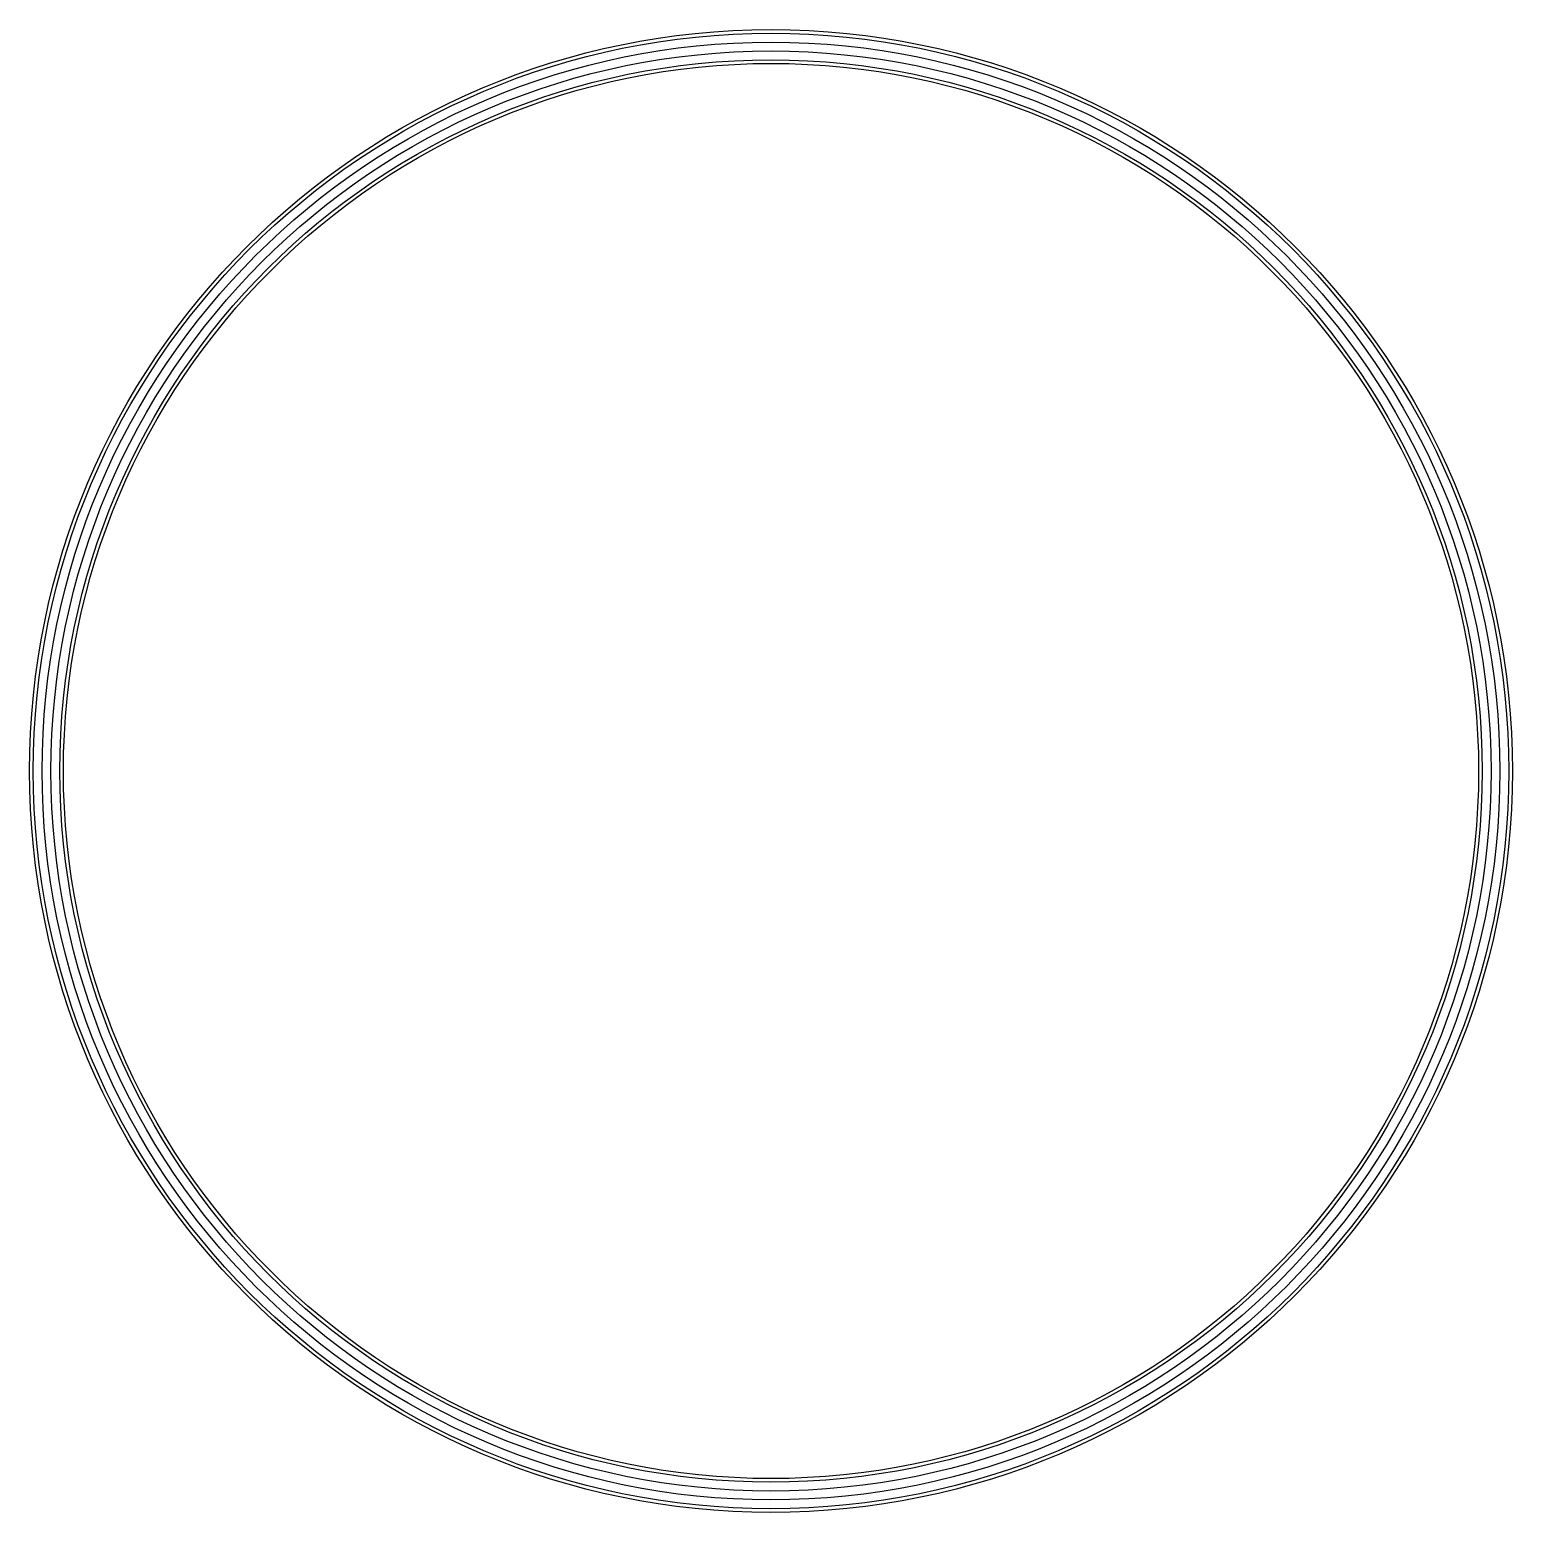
# Model space of a CAD drawing. Header units: metres. Extents: x -2.1 to 10, y -2.1 to 10.
# Drawn here: x -2.085 to 2.085, y -2.085 to 2.085 of the extents above; entities outside this region: 1.
import ezdxf

# ---------------------------------------------------------------- set-up
doc = ezdxf.new("R2010")
doc.units = ezdxf.units.M
for name, color, linetype in [('CLEANUP', 7, 'Continuous'), ('DEEP', 5, 'Continuous'), ('PAUSE', 2, 'Continuous')]:
    doc.layers.add(name, color=color, linetype=linetype)

msp = doc.modelspace()

# ---------------------------------------------------------------- linework, layer by layer
at = {"layer": 'CLEANUP', "color": 7}
for radius in [2.085, 1.99]:
    msp.add_circle((0, 0), radius, dxfattribs=at)
at = {"layer": 'DEEP', "color": 5}
for radius in [2.075, 2.05, 2.025, 2]:
    msp.add_circle((0, 0), radius, dxfattribs=at)
at = {"layer": 'PAUSE', "color": 2}
msp.add_line((10, 0), (10, 10), dxfattribs=at)

doc.saveas('drawing.dxf')
